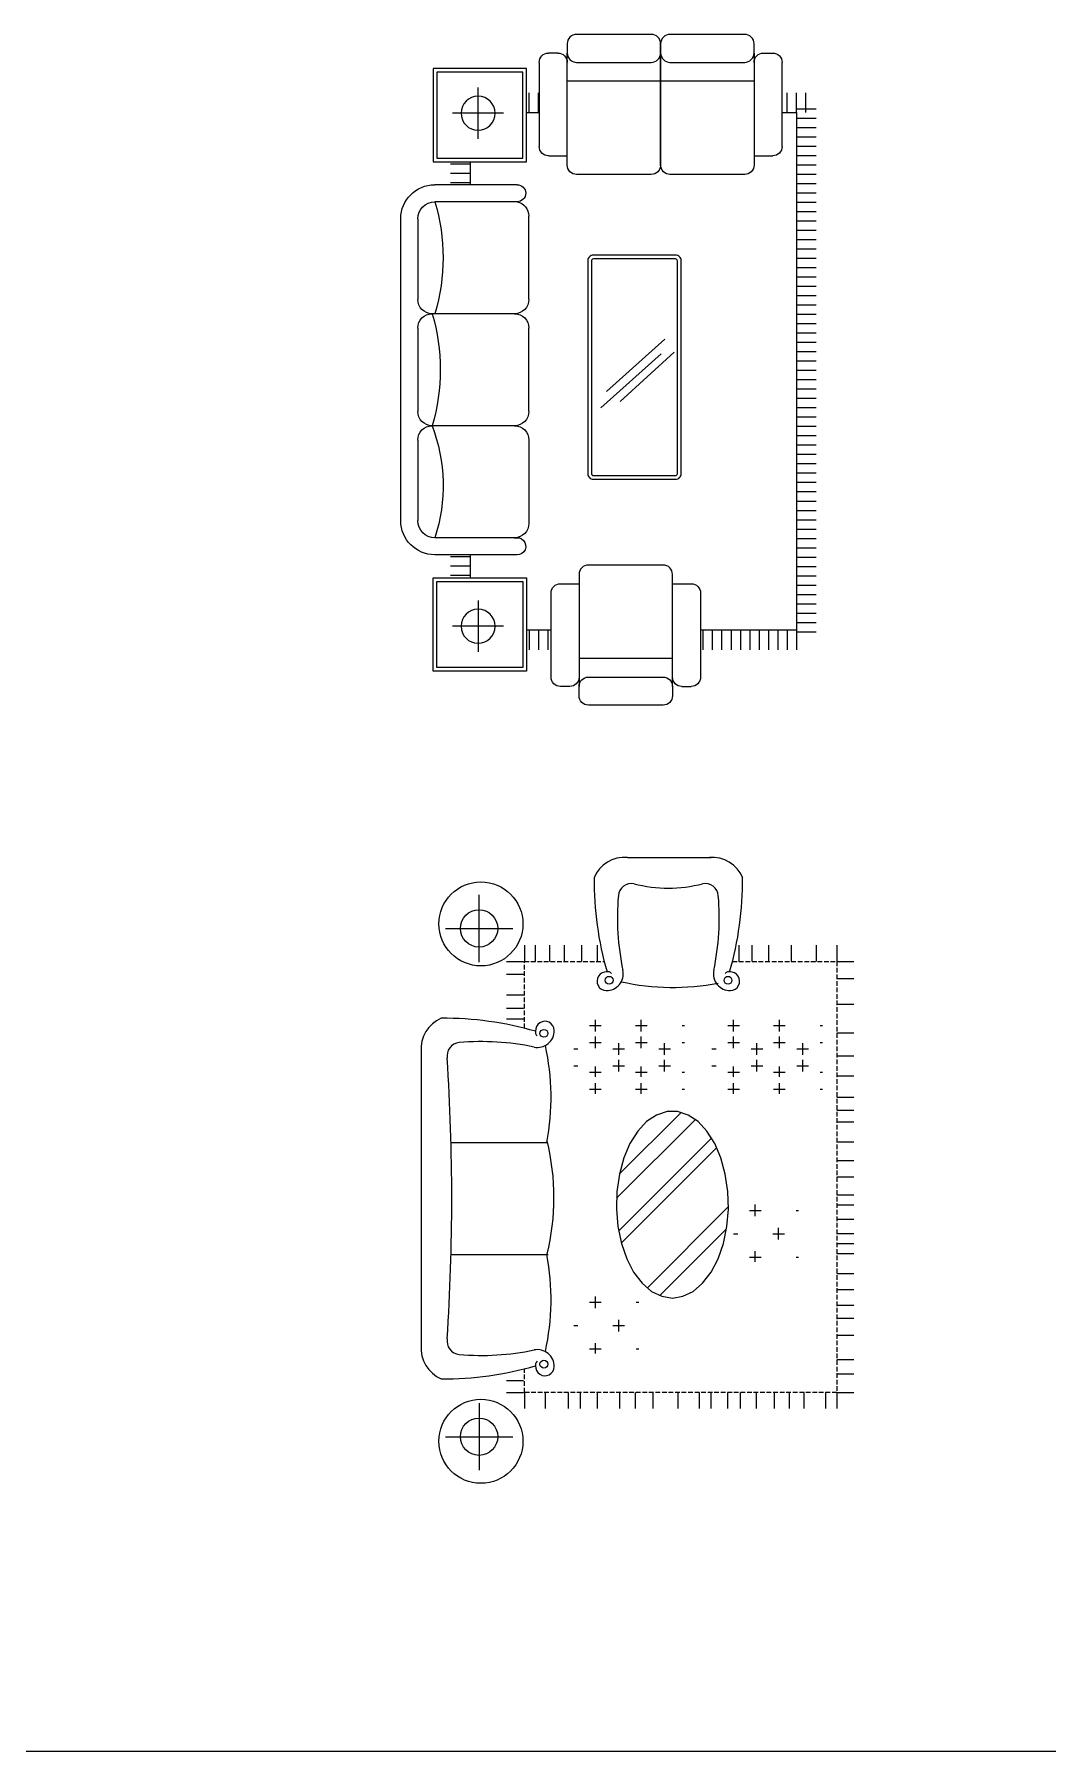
# Model space of a CAD drawing. Extents: x -42728 to 99010, y -18674 to 47645.
# Drawn here: x -30448 to -25025, y -8395 to 800 of the extents above; entities that cross this region are included whole.
import ezdxf

# ---------------------------------------------------------------- set-up
doc = ezdxf.new("R2010")
doc.units = 0
doc.header["$LTSCALE"] = 100
doc.header["$MEASUREMENT"] = 0
doc.linetypes.add('ACAD_ISO02W100', pattern=[15, 12, -3])
doc.linetypes.add('DASH', pattern=[0.35, 0.25, -0.1])
doc.layers.get('0').update_dxf_attribs({"linetype": 'CONTINUOUS'})
for name, color, linetype in [('FURN', 7, 'CONTINUOUS'), ('HATCH', 9, 'CONTINUOUS'), ('LAYER7', 7, 'CONTINUOUS'), ('SEP', 50, 'CONTINUOUS'), ('WINDOW', 2, 'CONTINUOUS')]:
    doc.layers.add(name, color=color, linetype=linetype)

# ---------------------------------------------------------------- blocks, each defined once
blk = doc.blocks.new('A$C66E772C7')
at = {"layer": 'HATCH'}
h = blk.add_hatch(dxfattribs=at)
h.set_pattern_fill('AR-RROOF', color=256, scale=400, angle=45, style=0)
h.set_pattern_definition([(45, (-97602, 36117.53), (339.4113, 905.0967), [6000, -800, 2000, -400]), (45, (-97367.23, 36635.13), (-659.0235, 93.338), [1200, -132, 2400, -300]), (45, (-97700.99, 36499.37), (1281.2775, 1660.2867), [3200, -560, 1600, -400])])
h.paths.add_polyline_path([(1061.3, 1655.7), (1047.8, 1563.3), (1045.1, 1468.3), (1053.2, 1374.2), (1071.9, 1284.4), (1100.4, 1202.1), (1137.8, 1130.3), (1182.6, 1071.5), (1233.3, 1027.9), (1288, 1001.2), (1344.8, 992.1), (1375, 996.9), (1375, 1989.3), (1373.3, 1989.9), (1316.3, 1989.9), (1260.3, 1971.9), (1207.3, 1936.5), (1159.3, 1885.1), (1118.1, 1819.6), (1085, 1742.1)])
h.paths.add_polyline_path([(1375, 996.9), (1401.6, 1001.2), (1456.3, 1027.9), (1507, 1071.5), (1551.8, 1130.3), (1589.2, 1202.1), (1617.7, 1284.4), (1636.3, 1374.2), (1644.5, 1468.3), (1641.7, 1563.3), (1628.3, 1655.7), (1604.6, 1742.1), (1571.5, 1819.6), (1530.2, 1885.1), (1482.3, 1936.5), (1429.3, 1971.9), (1375, 1989.3)])
at = {"layer": 'WINDOW'}
h = blk.add_hatch(dxfattribs=at)
h.set_pattern_fill('CROSS', color=256, scale=500, style=0)
h.set_pattern_definition([(0, (-97601.99, 36117.53), (125, 125), [62.5, -187.5]), (90, (-97570.74, 36086.28), (-125, 125), [62.5, -187.5])])
h.paths.add_polyline_path([(1164.6, 2535.7), (817.2, 2535.7), (817.2, 2176.8), (1164.6, 2176.8)])
h = blk.add_hatch(dxfattribs=at)
h.set_pattern_fill('CROSS', color=256, scale=500, style=0)
h.set_pattern_definition([(0, (-97356.74, 36117.53), (125, 125), [62.5, -187.5]), (90, (-97325.49, 36086.28), (-125, 125), [62.5, -187.5])])
h.paths.add_polyline_path([(1409.8, 2535.7), (1062.5, 2535.7), (1062.5, 2176.8), (1409.8, 2176.8)])
h = blk.add_hatch(dxfattribs=at)
h.set_pattern_fill('CROSS', color=256, scale=500, style=0)
h.set_pattern_definition([(0, (-96862.86, 36117.53), (125, 125), [62.5, -187.5]), (90, (-96831.61, 36086.28), (-125, 125), [62.5, -187.5])])
h.paths.add_polyline_path([(1903.7, 2535.7), (1556.4, 2535.7), (1556.4, 2176.8), (1903.7, 2176.8)])
h = blk.add_hatch(dxfattribs=at)
h.set_pattern_fill('CROSS', color=256, scale=500, style=0)
h.set_pattern_definition([(0, (-96617.61, 36117.53), (125, 125), [62.5, -187.5]), (90, (-96586.36, 36086.28), (-125, 125), [62.5, -187.5])])
h.paths.add_polyline_path([(2149, 2535.7), (1801.6, 2535.7), (1801.6, 2176.8), (2149, 2176.8)])
h = blk.add_hatch(dxfattribs=at)
h.set_pattern_fill('CROSS', color=256, scale=500, style=0)
h.set_pattern_definition([(0, (-97601.99, 36026.93), (125, 125), [62.5, -187.5]), (90, (-97570.74, 35995.68), (-125, 125), [62.5, -187.5])])
h.paths.add_polyline_path([(1164.6, 2445.1), (817.2, 2445.1), (817.2, 2086.2), (1164.6, 2086.2)])
h = blk.add_hatch(dxfattribs=at)
h.set_pattern_fill('CROSS', color=256, scale=500, style=0)
h.set_pattern_definition([(0, (-97356.74, 36026.93), (125, 125), [62.5, -187.5]), (90, (-97325.49, 35995.68), (-125, 125), [62.5, -187.5])])
h.paths.add_polyline_path([(1409.8, 2445.1), (1062.5, 2445.1), (1062.5, 2086.2), (1409.8, 2086.2)])
h = blk.add_hatch(dxfattribs=at)
h.set_pattern_fill('CROSS', color=256, scale=500, style=0)
h.set_pattern_definition([(0, (-96862.86, 36026.93), (125, 125), [62.5, -187.5]), (90, (-96831.61, 35995.68), (-125, 125), [62.5, -187.5])])
h.paths.add_polyline_path([(1903.7, 2445.1), (1556.4, 2445.1), (1556.4, 2086.2), (1903.7, 2086.2)])
h = blk.add_hatch(dxfattribs=at)
h.set_pattern_fill('CROSS', color=256, scale=500, style=0)
h.set_pattern_definition([(0, (-96617.61, 36026.93), (125, 125), [62.5, -187.5]), (90, (-96586.36, 35995.68), (-125, 125), [62.5, -187.5])])
h.paths.add_polyline_path([(2149, 2445.1), (1801.6, 2445.1), (1801.6, 2086.2), (2149, 2086.2)])
h = blk.add_hatch(dxfattribs=at)
h.set_pattern_fill('CROSS', color=256, scale=500, style=0)
h.set_pattern_definition([(0, (-96746.77, 35127.44), (125, 125), [62.5, -187.5]), (90, (-96715.52, 35096.19), (-125, 125), [62.5, -187.5])])
h.paths.add_polyline_path([(2019.8, 1545.6), (1672.5, 1545.6), (1672.5, 1186.7), (2019.8, 1186.7)])
h = blk.add_hatch(dxfattribs=at)
h.set_pattern_fill('CROSS', color=256, scale=500, style=0)
h.set_pattern_definition([(0, (-97601.99, 34636.04), (125, 125), [62.5, -187.5]), (90, (-97570.74, 34604.8), (-125, 125), [62.5, -187.5])])
h.paths.add_polyline_path([(1164.6, 1054.2), (817.2, 1054.2), (817.2, 695.3), (1164.6, 695.3)])
at = {"layer": 'FURN'}
for p, q in [((1104, 3350.8), (1553.4, 3350.8)), ((310.5, 2790.8), (310.5, 3150.8)), ((130.5, 2970.8), (490.5, 2970.8)), ((0, 2311.8), (0, 727.2)), ((1207.3, 1936.5), (1159.3, 1885.1)), ((1260.3, 1971.9), (1207.3, 1936.5)), ((1316.3, 1989.9), (1260.3, 1971.9)), ((1373.3, 1989.9), (1316.3, 1989.9)), ((1429.3, 1971.9), (1373.3, 1989.9)), ((1482.3, 1936.5), (1429.3, 1971.9)), ((1530.2, 1885.1), (1482.3, 1936.5)), ((1159.3, 1885.1), (1118.1, 1819.6)), ((1571.5, 1819.6), (1530.2, 1885.1)), ((1118.1, 1819.6), (1085, 1742.1)), ((1604.6, 1742.1), (1571.5, 1819.6)), ((1061.3, 1655.7), (1047.8, 1563.3)), ((1085, 1742.1), (1061.3, 1655.7)), ((1628.3, 1655.7), (1604.6, 1742.1)), ((1641.7, 1563.3), (1628.3, 1655.7)), ((1047.8, 1563.3), (1045.1, 1468.3)), ((1644.5, 1468.3), (1641.7, 1563.3)), ((1045.1, 1468.3), (1053.2, 1374.2)), ((1636.3, 1374.2), (1644.5, 1468.3)), ((1053.2, 1374.2), (1071.9, 1284.4)), ((1617.7, 1284.4), (1636.3, 1374.2)), ((1071.9, 1284.4), (1100.4, 1202.1)), ((1100.4, 1202.1), (1137.8, 1130.3)), ((1551.8, 1130.3), (1589.2, 1202.1)), ((1589.2, 1202.1), (1617.7, 1284.4)), ((1137.8, 1130.3), (1182.6, 1071.5)), ((1507, 1071.5), (1551.8, 1130.3)), ((1182.6, 1071.5), (1233.3, 1027.9)), ((1233.3, 1027.9), (1288, 1001.2)), ((1401.6, 1001.2), (1456.3, 1027.9)), ((1456.3, 1027.9), (1507, 1071.5)), ((1288, 1001.2), (1344.8, 992.1)), ((1344.8, 992.1), (1401.6, 1001.2)), ((310.5, 429.6), (310.5, 69.6)), ((130.5, 249.6), (490.5, 249.6))]:
    blk.add_line(p, q, dxfattribs=at)
at = {"layer": 'FURN', "color": 1}
for p, q in [((164.3, 1824.4), (677.1, 1824.4)), ((164.3, 1225.3), (680.2, 1225.3))]:
    blk.add_line(p, q, dxfattribs=at)
at = {"layer": 'FURN'}
for centre, radius in [((320.2, 2995.4), 225), ((310.5, 2970.8), 100), ((320.2, 225), 225), ((310.5, 249.6), 100)]:
    blk.add_circle(centre, radius, dxfattribs=at)
at = {"layer": 'FURN', "color": 1}
for centre in [(1006.6, 2693.3), (1642.8, 2693.3), (657.4, 2409.1), (657.4, 637.8)]:
    blk.add_circle(centre, 21.1, dxfattribs=at)
at = {"layer": 'FURN'}
for centre, radius, start, end in [((1089.8, 3173.1), 178.3, 85.42519, 157.04988), ((1557, 3173.1), 178.3, 22.95012, 94.57481), ((2685.3, 3229.5), 1759.7, 179.5733, 196.2273), ((-38.6, 3229.5), 1759.7, 343.7727, 0.4267), ((2448.1, 3029), 1397.2, 175.17905, 191.69631), ((1126.9, 3140.4), 71.3, 79.36386, 175.17905), ((1323.4, 3897.2), 710.7, 255.05446, 284.94554), ((1519.8, 3140.4), 71.3, 4.82095, 100.63614), ((198.6, 3029), 1397.2, 348.30369, 4.82095), ((991.6, 2688), 49.9, 85.38327, 269.17762), ((992.2, 2727.6), 89.6, 269.17762, 11.69631), ((999.1, 2711.7), 27.4, 41.04056, 107.28682), ((1348.6, 3923.6), 1268.6, 257.37648, 281.00126), ((1654.5, 2727.6), 89.6, 168.30369, 270.82238), ((1647.7, 2711.7), 27.4, 72.71318, 138.95944), ((1655.1, 2688), 49.9, 270.82238, 94.61673), ((177.7, 2326), 178.3, 112.95012, 184.57481), ((121.3, 730.5), 1759.7, 73.7727, 90.4267), ((623.2, 2423.5), 89.6, 258.30369, 0.82238), ((639, 2416.7), 27.4, 162.71318, 228.95944), ((662.8, 2424.1), 49.9, 0.82238, 184.61673), ((210.3, 2288.8), 71.3, 94.82095, 190.63614), ((321.8, 967.6), 1397.2, 78.30369, 94.82095), ((-572.8, 2067.2), 1268.6, 348.99874, 12.62352), ((-11573.1, 1524.8), 11737.4, 356.33223, 3.66777), ((-574.4, 1529.7), 1285.7, 346.36019, 13.63981), ((-572.8, 982.5), 1268.6, 347.37648, 11.00126), ((177.7, 723.7), 178.3, 175.42519, 247.04988), ((210.3, 760.8), 71.3, 169.36386, 265.17905), ((321.8, 2082), 1397.2, 265.17905, 281.69631), ((623.2, 626.1), 89.6, 359.17762, 101.69631), ((639, 633), 27.4, 131.04056, 197.28682), ((121.3, 2319.2), 1759.7, 269.5733, 286.2273), ((662.8, 625.5), 49.9, 175.38327, 359.17762)]:
    blk.add_arc(centre, radius, start, end, dxfattribs=at)
at = {"layer": 'WINDOW'}
for p, q in [((552.9, 2880.9), (552.9, 2794.3)), ((611, 2880.9), (611, 2794.3)), ((687.5, 2880.9), (687.5, 2794.3)), ((766.6, 2880.9), (766.6, 2794.3)), ((859.5, 2880.9), (859.5, 2794.3)), ((942.3, 2880.9), (942.3, 2794.3)), ((1700.5, 2880.9), (1700.5, 2794.3)), ((1770.6, 2880.9), (1770.6, 2794.3)), ((1859.8, 2880.9), (1859.8, 2794.3)), ((1980.8, 2880.9), (1980.8, 2794.3)), ((2114.6, 2880.9), (2114.6, 2794.3)), ((2224.5, 2880.9), (2224.5, 2794.3)), ((457.3, 2794.3), (548.7, 2794.3)), ((2224.5, 2794.3), (2316, 2794.3)), ((457.3, 2725.4), (548.7, 2725.4)), ((2224.5, 2703.6), (2316, 2703.6)), ((457.3, 2615.4), (548.7, 2615.4)), ((457.3, 2544.5), (548.7, 2544.5)), ((457.3, 2487), (548.7, 2487)), ((2224.5, 2565.5), (2316, 2565.5)), ((2224.5, 2412), (2316, 2412)), ((2224.5, 2289.3), (2316, 2289.3)), ((2224.5, 2181.9), (2316, 2181.9)), ((2224.5, 2066.8), (2316, 2066.8)), ((2224.5, 1997.7), (2316, 1997.7)), ((2224.5, 1936.3), (2316, 1936.3)), ((2224.5, 1828.9), (2316, 1828.9)), ((2224.5, 1729.1), (2316, 1729.1)), ((2224.5, 1640.6), (2316, 1640.6)), ((2224.5, 1545), (2316, 1545)), ((2224.5, 1491.3), (2316, 1491.3)), ((2224.5, 1414.5), (2316, 1414.5)), ((2224.5, 1337.8), (2316, 1337.8)), ((2224.5, 1284.1), (2316, 1284.1)), ((2224.5, 1230.4), (2316, 1230.4)), ((2224.5, 1123), (2316, 1123)), ((2224.5, 1038.6), (2316, 1038.6)), ((2224.5, 954.2), (2316, 954.2)), ((2224.5, 885.1), (2316, 885.1)), ((2224.5, 793), (2316, 793)), ((2224.5, 662.6), (2316, 662.6)), ((2224.5, 585.9), (2316, 585.9)), ((457.3, 550), (548.7, 550)), ((457.3, 486.8), (548.7, 486.8)), ((552.9, 486.8), (552.9, 400.2)), ((664.4, 486.8), (664.4, 400.2)), ((787.2, 486.8), (787.2, 400.2)), ((851.9, 486.8), (851.9, 400.2)), ((942.4, 486.8), (942.4, 400.2)), ((1062, 486.8), (1062, 400.2)), ((1146, 486.8), (1146, 400.2)), ((1239.8, 486.8), (1239.8, 400.2)), ((1375, 486.8), (1375, 400.2)), ((1488.7, 486.8), (1488.7, 400.2)), ((1550.1, 486.8), (1550.1, 400.2)), ((1640.6, 486.8), (1640.6, 400.2)), ((1708.5, 486.8), (1708.5, 400.2)), ((1792.6, 486.8), (1792.6, 400.2)), ((1889.6, 486.8), (1889.6, 400.2)), ((1970.4, 486.8), (1970.4, 400.2)), ((2048, 486.8), (2048, 400.2)), ((2164.3, 486.8), (2164.3, 400.2)), ((2224.5, 486.8), (2224.5, 400.2)), ((2224.5, 486.8), (2316, 486.8))]:
    blk.add_line(p, q, dxfattribs=at)
at = {"layer": 'WINDOW', "color": 3, "linetype": 'DASH'}
for points in [[(1666.5, 2794.3), (2224.5, 2794.3), (2224.5, 486.8), (552.9, 486.8), (552.9, 613.2)], [(552.9, 2436.4), (552.9, 2794.3), (980.2, 2794.3)]]:
    blk.add_lwpolyline(points, dxfattribs=at)
blk = doc.blocks.new('A$C7CEB001F')
at = {"color": 1}
for p, q in [((391.1, 2223.3), (391.1, 2117.7)), ((441.1, 2223.3), (441.1, 2117.7)), ((491.1, 2223.3), (491.1, 2117.7)), ((541.1, 2223.3), (541.1, 2117.7)), ((591.1, 2223.3), (591.1, 2117.7)), ((641.1, 2223.3), (641.1, 2117.7)), ((691.1, 2223.3), (691.1, 2117.7)), ((741.1, 2223.3), (741.1, 2117.7)), ((791.1, 2223.3), (791.1, 2117.7)), ((841.1, 2223.3), (841.1, 2117.7)), ((891.1, 2223.3), (891.1, 2117.7)), ((941.1, 2223.3), (941.1, 2117.7)), ((991.1, 2223.3), (991.1, 2117.7)), ((1041.1, 2223.3), (1041.1, 2117.7)), ((1091.1, 2223.3), (1091.1, 2117.7)), ((1141.1, 2223.3), (1141.1, 2117.7)), ((1191.1, 2223.3), (1191.1, 2117.7)), ((1241.1, 2223.3), (1241.1, 2117.7)), ((1291.1, 2223.3), (1291.1, 2117.7)), ((1341.1, 2223.3), (1341.1, 2117.7)), ((1391.1, 2223.3), (1391.1, 2117.7)), ((1441.1, 2223.3), (1441.1, 2117.7)), ((1491.1, 2223.3), (1491.1, 2117.7)), ((1541.1, 2223.3), (1541.1, 2117.7)), ((1591.1, 2223.3), (1591.1, 2117.7)), ((1641.1, 2223.3), (1641.1, 2117.7)), ((1691.1, 2223.3), (1691.1, 2117.7)), ((1741.1, 2223.3), (1741.1, 2117.7)), ((1791.1, 2223.3), (1791.1, 2117.7)), ((1841.1, 2223.3), (1841.1, 2117.7)), ((1891.1, 2223.3), (1891.1, 2117.7)), ((1941.1, 2223.3), (1941.1, 2117.7)), ((1991.1, 2223.3), (1991.1, 2117.7)), ((2041.1, 2223.3), (2041.1, 2117.7)), ((2091.1, 2223.3), (2091.1, 2117.7)), ((2141.1, 2223.3), (2141.1, 2117.7)), ((2191.1, 2223.3), (2191.1, 2117.7)), ((2241.1, 2223.3), (2241.1, 2117.7)), ((2291.1, 2223.3), (2291.1, 2117.7)), ((2341.1, 2223.3), (2341.1, 2117.7)), ((2391.1, 2223.3), (2391.1, 2117.7)), ((2441.1, 2223.3), (2441.1, 2117.7)), ((2491.1, 2223.3), (2491.1, 2117.7)), ((2541.1, 2223.3), (2541.1, 2117.7)), ((2591.1, 2223.3), (2591.1, 2117.7)), ((2641.1, 2223.3), (2641.1, 2117.7)), ((2691.1, 2223.3), (2691.1, 2117.7)), ((2741.1, 2223.3), (2741.1, 2117.7)), ((2791.1, 2223.3), (2791.1, 2117.7)), ((2841.1, 2223.3), (2841.1, 2117.7)), ((2891.1, 2223.3), (2891.1, 2117.7)), ((2941.1, 2223.3), (2941.1, 2117.7)), ((2991.1, 2223.3), (2991.1, 2117.7)), ((3041.1, 2223.3), (3041.1, 2117.7)), ((3091.1, 2223.3), (3091.1, 2117.7)), ((3141.1, 2223.3), (3141.1, 2117.7)), ((3191.1, 2223.3), (3191.1, 2117.7)), ((401.8, 2117.7), (296.2, 2117.7)), ((3173.5, 2167.7), (3279.1, 2167.7)), ((3173.5, 2117.7), (3279.1, 2117.7)), ((3173.5, 2117.7), (3279.1, 2117.7)), ((401.8, 2067.7), (296.2, 2067.7)), ((3173.5, 2067.7), (3279.1, 2067.7)), ((3173.5, 2067.7), (3279.1, 2067.7)), ((401.8, 2017.7), (296.2, 2017.7)), ((401.8, 1967.7), (296.2, 1967.7)), ((401.8, 1917.7), (296.2, 1917.7)), ((401.8, 1867.7), (296.2, 1867.7)), ((401.8, 1817.7), (296.2, 1817.7)), ((401.8, 1767.7), (296.2, 1767.7)), ((401.8, 1717.7), (296.2, 1717.7))]:
    blk.add_line(p, q, dxfattribs=at)
at = {"color": 2}
for p, q in [((2991.4, 2041.1), (3441.4, 2041.1)), ((2941.4, 1891.1), (2941.4, 1991.1)), ((3491.4, 1941.1), (3491.4, 1991.1)), ((3441.4, 1891.1), (2941.4, 1891.1)), ((3341.4, 1891.1), (3341.4, 1391.1)), ((401.8, 1667.7), (296.2, 1667.7)), ((600, 1604.6), (150, 1604.6)), ((401.8, 1617.7), (296.2, 1617.7)), ((100, 1504.6), (100, 1554.6)), ((650, 1454.6), (650, 1554.6)), ((150, 1454.6), (650, 1454.6)), ((250, 1454.6), (250, 954.6)), ((1880.6, 1394.8), (1591.5, 1071.6)), ((1890.4, 1463.3), (1625.8, 1174.4)), ((1959, 1414.4), (1679.7, 1101)), ((2941.4, 1391.1), (3441.4, 1391.1)), ((3441.4, 1391.1), (2941.4, 1391.1)), ((3341.4, 1391.1), (3341.4, 891.1)), ((650, 954.6), (150, 954.6)), ((650, 854.6), (650, 954.6)), ((100, 904.6), (100, 854.6)), ((2941.4, 891.1), (3441.4, 891.1)), ((2941.4, 791.1), (2941.4, 891.1)), ((3491.4, 841.1), (3491.4, 791.1)), ((150, 804.6), (600, 804.6)), ((401.8, 786.9), (296.2, 786.9)), ((401.8, 736.9), (296.2, 736.9)), ((3441.4, 741.1), (2991.4, 741.1)), ((3173.5, 736.9), (3279.1, 736.9)), ((401.8, 686.9), (296.2, 686.9)), ((1419.1, 686.1), (973.2, 686.1)), ((1572.8, 686.1), (2018.6, 686.1)), ((2172.3, 686.1), (2618.2, 686.1)), ((3173.5, 686.9), (3279.1, 686.9)), ((805.2, 623.6), (805.2, 182.4)), ((896.4, 609.3), (896.4, 183)), ((1495.9, 609.3), (1495.9, 168.3)), ((2095.5, 609.3), (2095.5, 168.3)), ((2695.1, 623.6), (2695.1, 183)), ((2786.3, 623.6), (2786.3, 182.4)), ((422.3, 551), (422.3, 277)), ((3169.1, 551), (3169.1, 277)), ((559.3, 414), (285.3, 414)), ((694.3, 372.9), (694.3, 267.3)), ((744.3, 372.9), (744.3, 267.3)), ((794.3, 372.9), (794.3, 267.3)), ((2797.1, 372.9), (2797.1, 267.3)), ((2847.1, 372.9), (2847.1, 267.3)), ((2897.1, 372.9), (2897.1, 267.3)), ((3032.1, 414), (3306.1, 414)), ((1419.1, 91.5), (987.9, 91.5)), ((2018.6, 91.5), (1572.8, 91.5)), ((2603.6, 91.5), (2172.3, 91.5)), ((987.6, 0), (2603.9, 0))]:
    blk.add_line(p, q, dxfattribs=at)
at = {"color": 1}
for points in [[(3173.5, 2117.7), (401.8, 2117.7), (401.8, 1604.6)], [(3173.5, 2041.1), (3173.5, 2117.7)]]:
    blk.add_lwpolyline(points, dxfattribs=at)
at = {"color": 2}
for points in [[(3491.4, 1891.1), (2891.4, 1891.1, 0.414214), (2841.4, 1841.1), (2841.4, 1441.1, 0.414214), (2891.4, 1391.1), (3491.4, 1391.1)], [(100, 1454.6), (700, 1454.6, -0.414214), (750, 1404.6), (750, 1004.6, -0.414214), (700, 954.6), (100, 954.6)], [(3491.4, 1391.1), (2891.4, 1391.1, 0.414214), (2841.4, 1341.1), (2841.4, 941.1, 0.414214), (2891.4, 891.1), (3491.4, 891.1)]]:
    blk.add_lwpolyline(points, format="xyb", dxfattribs=at)
for points in [[(3491.4, 1891.1), (3541.4, 1891.1, -0.414214), (3591.4, 1841.1), (3591.4, 1441.1, -0.414214), (3541.4, 1391.1), (3491.4, 1391.1, -0.414214), (3441.4, 1441.1), (3441.4, 1841.1, -0.414214)], [(2409.2, 1471), (2409.2, 1031, -0.414214), (2379.2, 1001), (1239.2, 1001, -0.414214), (1209.2, 1031), (1209.2, 1471, -0.414214), (1239.2, 1501), (2379.2, 1501, -0.414214)], [(2389.2, 1471), (2389.2, 1031, -0.414214), (2379.2, 1021), (1239.2, 1021, -0.414214), (1229.2, 1031), (1229.2, 1471, -0.414214), (1239.2, 1481), (2379.2, 1481, -0.414214)], [(100, 1454.6), (50, 1454.6, 0.414214), (0, 1404.6), (0, 1004.6, 0.414214), (50, 954.6), (100, 954.6, 0.414214), (150, 1004.6), (150, 1404.6, 0.414214)], [(3491.4, 1391.1), (3541.4, 1391.1, -0.414214), (3591.4, 1341.1), (3591.4, 941.1, -0.414214), (3541.4, 891.1), (3491.4, 891.1, -0.414214), (3441.4, 941.1), (3441.4, 1341.1, -0.414214)]]:
    blk.add_lwpolyline(points, format="xyb", close=True, dxfattribs=at)
for points in [[(182.3, 673.9), (182.3, 173.9), (682.3, 173.9), (682.3, 673.9)], [(202.3, 653.9), (202.3, 193.9), (662.3, 193.9), (662.3, 653.9)], [(3409.1, 673.9), (3409.1, 173.9), (2909.1, 173.9), (2909.1, 673.9)], [(3389.1, 653.9), (3389.1, 193.9), (2929.1, 193.9), (2929.1, 653.9)]]:
    blk.add_lwpolyline(points, close=True, dxfattribs=at)
for points in [[(682.3, 372.9), (805.2, 372.9)], [(2786.3, 372.9), (2909.1, 372.9)]]:
    blk.add_lwpolyline(points, dxfattribs=at)
for centre in [(422.3, 414), (3169.1, 414)]:
    blk.add_circle(centre, 91.2, dxfattribs=at)
for centre, radius, start, end in [((2991.4, 1991.1), 50, 90, 180), ((3441.4, 1991.1), 50, 0, 90), ((3441.4, 1941.1), 50, 270, 0), ((150, 1554.6), 50, 90, 180), ((600, 1554.6), 50, 0, 90), ((150, 1504.6), 50, 180, 270), ((150, 904.6), 50, 90, 180), ((150, 854.6), 50, 180, 270), ((600, 854.6), 50, 270, 0), ((3441.4, 841.1), 50, 0, 90), ((2991.4, 791.1), 50, 180, 270), ((3441.4, 791.1), 50, 270, 0), ((850.8, 623.6), 45.6, 341.76531, 180), ((973.2, 609.3), 76.8, 90, 180), ((1419.1, 609.3), 76.8, 0, 90), ((1572.8, 609.3), 76.8, 90, 180), ((2018.6, 609.3), 76.8, 0, 90), ((2172.3, 609.3), 76.8, 90, 180), ((2616.9, 606), 80.2, 12.66655, 89.01987), ((2740.7, 623.6), 45.6, 0, 180), ((1175.3, -680.6), 907.5, 69.30685, 107.89602), ((1795.7, -839), 1051, 73.42549, 106.57451), ((2395.3, -824.3), 1051, 73.42549, 106.57451), ((987.6, 182.4), 182.4, 180, 270), ((987.9, 183), 91.5, 180, 270), ((1419.1, 168.3), 76.8, 270, 0), ((1572.8, 168.3), 76.8, 180, 270), ((2018.6, 168.3), 76.8, 270, 0), ((2172.3, 168.3), 76.8, 180, 270), ((2603.6, 183), 91.5, 270, 360), ((2603.9, 182.4), 182.4, 270, 0)]:
    blk.add_arc(centre, radius, start, end, dxfattribs=at)
at = {"layer": 'SEP'}
for points in [[(401.8, 804.6), (401.8, 673.9)], [(3173.5, 673.9), (3173.5, 741.1)]]:
    blk.add_lwpolyline(points, dxfattribs=at)
blk = doc.blocks.new('A$C2F4012E3')
at = {"ltscale": 200}
blk.add_blockref('A$C7CEB001F', (0, 0), dxfattribs=at)
blk = doc.blocks.new('A$C7CC54038')
at = {"layer": 'LAYER7', "linetype": 'ACAD_ISO02W100', "xscale": -1, "rotation": 90}
blk.add_blockref('A$C2F4012E3', (2223.3, 3591.4), dxfattribs=at)
blk = doc.blocks.new('A$C29071A19')
at = {"ltscale": 200, "rotation": 90}
blk.add_blockref('A$C7CC54038', (3591.4, 0), dxfattribs=at)

msp = doc.modelspace()

# ---------------------------------------------------------------- linework, layer by layer
msp.add_line((3558.57727, -8395.1209), (-38350.17953, -8395.1209))

# ---------------------------------------------------------------- block references
at = {"rotation": 90}
msp.add_blockref('A$C29071A19', (-26264.38998, -2791.86216), dxfattribs=at)
msp.add_blockref('A$C66E772C7', (-28378.73166, -6958.4058))

doc.saveas('drawing.dxf')
